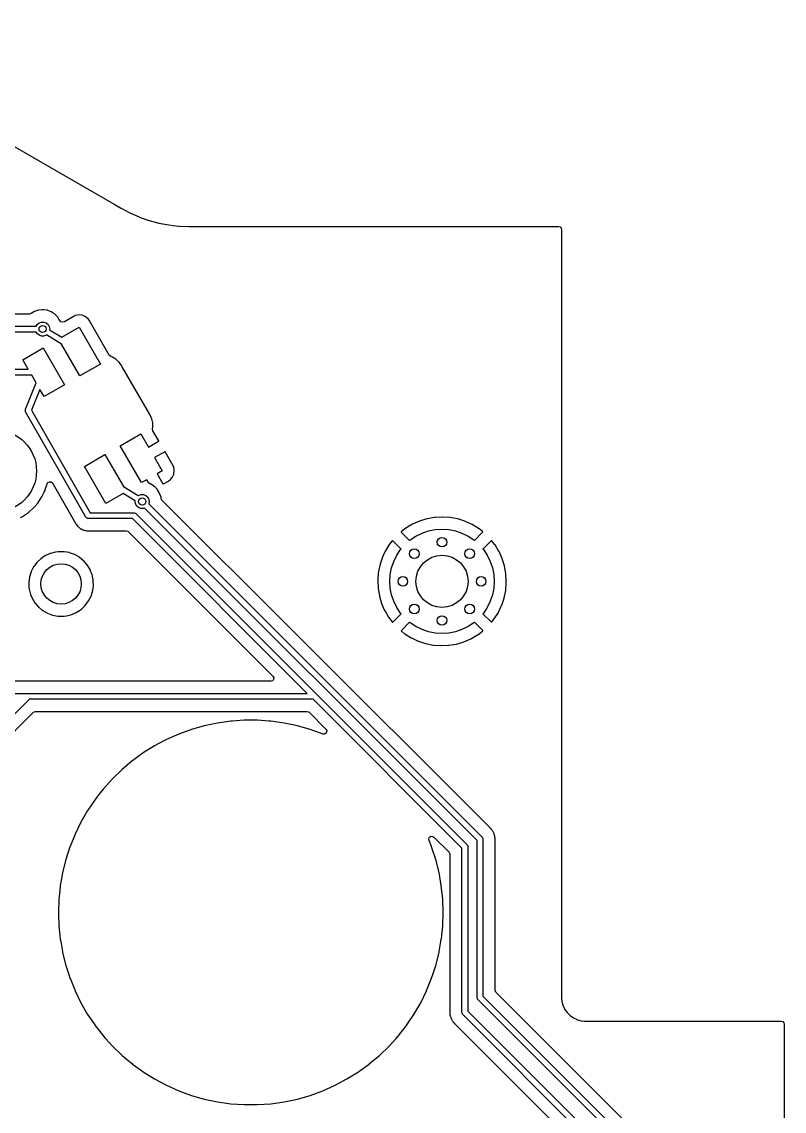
# Model space of a CAD drawing. Extents: x 144 to 253, y -181 to -52.
# Drawn here: x 221.34 to 253.49, y -98.14 to -52.19 of the extents above; entities that cross this region are included whole.
import ezdxf

# ---------------------------------------------------------------- set-up
doc = ezdxf.new("R2010")
doc.units = 0
doc.layers.add('BLACK', color=7, linetype='CONTINUOUS')

msp = doc.modelspace()

# ---------------------------------------------------------------- linework, layer by layer
at = {"layer": 'BLACK', "linetype": 'CONTINUOUS'}
for p, q in [((211.917, -52.1927), (225.241, -59.8856)), ((225.241, -59.8856), (225.477, -60.0218)), ((225.477, -60.0218), (225.494, -60.0338)), ((225.494, -60.0338), (225.51, -60.0465)), ((225.51, -60.0465), (225.521, -60.0529)), ((225.521, -60.0529), (225.525, -60.0547)), ((225.525, -60.0547), (225.526, -60.0549)), ((225.526, -60.0549), (225.537, -60.0602)), ((225.537, -60.0602), (225.746, -60.1705)), ((225.746, -60.1705), (225.903, -60.254)), ((225.903, -60.254), (225.906, -60.2549)), ((225.906, -60.2549), (225.906, -60.2549)), ((225.906, -60.2549), (226.298, -60.4259)), ((226.298, -60.4259), (226.298, -60.4259)), ((226.298, -60.4259), (226.3, -60.4269)), ((226.3, -60.4269), (226.302, -60.4276)), ((226.302, -60.4276), (226.302, -60.4276)), ((226.302, -60.4276), (226.706, -60.5689)), ((226.706, -60.5689), (226.706, -60.5689)), ((226.706, -60.5689), (226.708, -60.5697)), ((226.708, -60.5697), (226.71, -60.5703)), ((226.71, -60.5703), (226.71, -60.5703)), ((226.71, -60.5703), (227.123, -60.681)), ((227.123, -60.681), (227.123, -60.681)), ((227.123, -60.681), (227.126, -60.6816)), ((227.126, -60.6816), (227.55, -60.762)), ((227.55, -60.762), (227.729, -60.7821)), ((227.729, -60.7821), (227.978, -60.8101)), ((227.978, -60.8101), (227.978, -60.8101)), ((227.978, -60.8101), (227.98, -60.8104)), ((227.98, -60.8104), (228.38, -60.8254)), ((228.38, -60.8254), (228.39, -60.8264)), ((228.39, -60.8264), (228.39, -60.8264)), ((228.39, -60.8264), (228.395, -60.8268)), ((228.395, -60.8268), (228.4, -60.8276)), ((228.4, -60.8276), (228.406, -60.8277)), ((228.406, -60.8277), (228.407, -60.8277)), ((228.407, -60.8277), (228.407, -60.8277)), ((228.407, -60.8277), (228.412, -60.8278)), ((228.412, -60.8278), (228.44, -60.8238)), ((228.44, -60.8238), (228.458, -60.8225)), ((228.458, -60.8225), (243.976, -60.8225)), ((243.976, -60.8225), (244.044, -60.8425)), ((244.044, -60.8425), (244.091, -60.8962)), ((244.091, -60.8962), (244.102, -60.9485)), ((244.102, -60.9485), (244.102, -93.2813)), ((221.671, -64.5192), (220.536, -64.5192)), ((221.737, -64.5005), (221.671, -64.5192)), ((221.874, -64.4165), (221.737, -64.5005)), ((222.046, -64.3581), (221.874, -64.4165)), ((222.053, -64.3573), (222.046, -64.3581)), ((222.219, -64.3398), (222.053, -64.3573)), ((222.053, -64.3573), (222.053, -64.3573)), ((222.226, -64.3391), (222.219, -64.3398)), ((222.219, -64.3398), (222.219, -64.3398)), ((222.276, -64.3451), (222.226, -64.3391)), ((222.399, -64.3597), (222.276, -64.3451)), ((222.406, -64.3606), (222.399, -64.3597)), ((222.399, -64.3597), (222.399, -64.3597)), ((222.413, -64.3629), (222.406, -64.3606)), ((222.517, -64.4), (222.413, -64.3629)), ((222.413, -64.3629), (222.413, -64.3629)), ((222.577, -64.4214), (222.517, -64.4)), ((222.667, -64.4785), (222.577, -64.4214)), ((222.719, -64.5116), (222.667, -64.4785)), ((222.73, -64.5186), (222.719, -64.5116)), ((222.735, -64.5236), (222.73, -64.5186)), ((222.848, -64.6369), (222.735, -64.5236)), ((222.735, -64.5236), (222.735, -64.5236)), ((222.858, -64.6473), (222.848, -64.6369)), ((222.862, -64.6533), (222.858, -64.6473)), ((222.91, -64.7301), (222.862, -64.6533)), ((222.951, -64.7959), (222.91, -64.7301)), ((223.551, -64.6057), (223.138, -64.8438)), ((223.608, -64.5804), (223.551, -64.6057)), ((223.616, -64.5791), (223.608, -64.5804)), ((223.743, -64.558), (223.616, -64.5791)), ((223.616, -64.5791), (223.616, -64.5791)), ((223.752, -64.5565), (223.743, -64.558)), ((223.743, -64.558), (223.743, -64.558)), ((223.896, -64.5739), (223.752, -64.5565)), ((223.919, -64.5836), (223.896, -64.5739)), ((224.022, -64.6276), (223.919, -64.5836)), ((224.03, -64.6311), (224.022, -64.6276)), ((224.022, -64.6276), (224.022, -64.6276)), ((224.088, -64.679), (224.03, -64.6311)), ((224.137, -64.7187), (224.088, -64.679)), ((224.143, -64.7237), (224.137, -64.7187)), ((224.137, -64.7187), (224.137, -64.7187)), ((224.18, -64.7742), (224.143, -64.7237)), ((225.034, -66.2532), (224.18, -64.7742)), ((220.457, -65.0277), (221.951, -65.0277)), ((221.951, -65.0277), (221.991, -64.9599)), ((221.991, -64.9599), (222.07, -64.8929)), ((222.07, -64.8929), (222.168, -64.8573)), ((222.168, -64.8573), (222.272, -64.8573)), ((222.272, -64.8573), (222.37, -64.8929)), ((222.37, -64.8929), (222.45, -64.9599)), ((222.45, -64.9599), (222.502, -65.0501)), ((222.502, -65.0501), (222.52, -65.1527)), ((222.52, -65.1527), (222.515, -65.1851)), ((222.515, -65.1851), (223.026, -65.4956)), ((222.954, -64.8011), (222.951, -64.7959)), ((222.951, -64.7959), (222.951, -64.7959)), ((222.955, -64.8007), (222.954, -64.8011)), ((222.991, -64.8438), (222.955, -64.8007)), ((223.058, -64.867), (222.991, -64.8438)), ((223.026, -65.4956), (223.763, -65.0701)), ((223.127, -64.8503), (223.058, -64.867)), ((223.138, -64.8438), (223.127, -64.8503)), ((223.763, -65.0701), (224.663, -66.629)), ((221.951, -65.2777), (220.509, -65.2777)), ((221.991, -65.3455), (221.951, -65.2777)), ((222.07, -65.4125), (221.991, -65.3455)), ((222.168, -65.4481), (222.07, -65.4125)), ((222.272, -65.4481), (222.168, -65.4481)), ((222.37, -65.4125), (222.272, -65.4481)), ((222.386, -65.3994), (222.37, -65.4125)), ((223.022, -65.7852), (222.386, -65.3994)), ((221.382, -66.4451), (222.248, -65.9451)), ((222.248, -65.9451), (223.148, -67.504)), ((223.797, -67.129), (223.022, -65.7852)), ((221.615, -66.8495), (221.382, -66.4451)), ((224.663, -66.629), (223.797, -67.129)), ((225.042, -66.2654), (225.034, -66.2532)), ((225.098, -66.3081), (225.042, -66.2654)), ((225.163, -66.3325), (225.098, -66.3081)), ((225.168, -66.3357), (225.163, -66.3325)), ((225.306, -66.4216), (225.168, -66.3357)), ((225.168, -66.3357), (225.168, -66.3357)), ((225.315, -66.4269), (225.306, -66.4216)), ((225.319, -66.4312), (225.315, -66.4269)), ((225.32, -66.4312), (225.319, -66.4312)), ((225.441, -66.545), (225.32, -66.4312)), ((225.446, -66.5492), (225.441, -66.545)), ((225.441, -66.545), (225.441, -66.545)), ((225.449, -66.5542), (225.446, -66.5492)), ((225.537, -66.6771), (225.449, -66.5542)), ((219.41, -66.8495), (221.615, -66.8495)), ((225.541, -66.6816), (225.537, -66.6771)), ((225.55, -66.6942), (225.541, -66.6816)), ((225.557, -66.7051), (225.55, -66.6942)), ((225.558, -66.7096), (225.557, -66.7051)), ((225.558, -66.7097), (225.558, -66.7096)), ((225.564, -66.7239), (225.558, -66.7097)), ((225.573, -66.7428), (225.564, -66.7239)), ((226.723, -68.7359), (225.573, -66.7428)), ((221.76, -67.0995), (219.462, -67.0995)), ((221.499, -68.5331), (221.948, -67.4251)), ((221.948, -67.4251), (221.76, -67.0995)), ((223.148, -67.504), (222.282, -68.004)), ((222.106, -67.6997), (221.754, -68.5707)), ((222.282, -68.004), (222.106, -67.6997)), ((221.492, -68.6031), (221.495, -68.5708)), ((221.493, -68.6057), (221.492, -68.6031)), ((221.493, -68.6086), (221.493, -68.6057)), ((221.506, -68.642), (221.493, -68.6086)), ((221.495, -68.5708), (221.497, -68.5384)), ((221.497, -68.5384), (221.499, -68.536)), ((221.499, -68.536), (221.499, -68.5331)), ((224.046, -73.087), (221.506, -68.642)), ((221.754, -68.5707), (224.228, -72.9)), ((226.733, -68.7507), (226.723, -68.7359)), ((226.747, -68.7688), (226.733, -68.7507)), ((226.75, -68.7726), (226.747, -68.7688)), ((226.747, -68.7688), (226.747, -68.7688)), ((226.757, -68.7836), (226.75, -68.7726)), ((226.758, -68.7881), (226.757, -68.7836)), ((226.765, -68.8056), (226.758, -68.7881)), ((226.758, -68.7881), (226.758, -68.7881)), ((226.768, -68.8136), (226.765, -68.8056)), ((226.824, -68.936), (226.768, -68.8136)), ((226.864, -69.1101), (226.824, -68.936)), ((226.857, -69.3725), (226.859, -69.358)), ((226.874, -69.4415), (226.857, -69.3725)), ((226.859, -69.358), (226.869, -69.295)), ((226.866, -69.1757), (226.864, -69.1101)), ((226.869, -69.2465), (226.866, -69.1757)), ((226.87, -69.2889), (226.869, -69.2465)), ((226.869, -69.295), (226.87, -69.2889)), ((226.869, -69.295), (226.869, -69.295)), ((225.497, -70.0734), (226.363, -69.5734)), ((226.363, -69.5734), (226.686, -70.1329)), ((227.12, -69.8672), (226.874, -69.4415)), ((226.397, -71.6323), (225.497, -70.0734)), ((226.686, -70.1329), (227.111, -69.8879)), ((227.111, -69.8879), (227.122, -69.8765)), ((227.122, -69.8746), (227.12, -69.8672)), ((227.122, -69.8765), (227.122, -69.8746)), ((223.982, -70.9484), (224.848, -70.4484)), ((224.848, -70.4484), (225.626, -71.7959)), ((227.369, -70.3256), (226.94, -70.5728)), ((226.94, -70.5728), (227.263, -71.1323)), ((227.376, -70.3232), (227.369, -70.3256)), ((227.378, -70.3236), (227.376, -70.3232)), ((227.389, -70.3345), (227.378, -70.3236)), ((227.726, -70.917), (227.389, -70.3345)), ((224.882, -72.5073), (223.982, -70.9484)), ((227.263, -71.1323), (227.05, -71.2553)), ((227.729, -70.923), (227.726, -70.917)), ((227.749, -70.9699), (227.729, -70.923)), ((227.754, -70.9849), (227.749, -70.9699)), ((227.775, -71.1118), (227.754, -70.9849)), ((227.76, -71.2562), (227.775, -71.1296)), ((227.775, -71.1296), (227.775, -71.1118)), ((222.335, -71.9175), (222.412, -71.679)), ((222.412, -71.679), (222.413, -71.6795)), ((222.413, -71.6795), (222.446, -71.6241)), ((222.446, -71.6241), (222.509, -71.592)), ((222.509, -71.592), (222.58, -71.5992)), ((222.58, -71.5992), (222.635, -71.6435)), ((222.635, -71.6435), (222.642, -71.6534)), ((222.642, -71.6534), (222.663, -71.6905)), ((226.61, -71.5093), (226.397, -71.6323)), ((226.68, -71.6295), (226.61, -71.5093)), ((226.689, -71.6435), (226.68, -71.6295)), ((226.747, -71.6852), (226.689, -71.6435)), ((226.777, -71.696), (226.747, -71.6852)), ((227.05, -71.2553), (227.295, -71.6795)), ((227.295, -71.6795), (227.307, -71.6905)), ((227.316, -71.6885), (227.556, -71.5499)), ((227.556, -71.5499), (227.562, -71.5462)), ((227.562, -71.5462), (227.603, -71.5159)), ((227.603, -71.5159), (227.614, -71.5052)), ((227.614, -71.5052), (227.696, -71.4058)), ((227.696, -71.4058), (227.705, -71.3907)), ((227.705, -71.3907), (227.756, -71.2734)), ((227.756, -71.2734), (227.76, -71.2562)), ((222.205, -72.2062), (222.284, -72.0397)), ((222.284, -72.0397), (222.322, -71.9602)), ((222.322, -71.9602), (222.335, -71.9175)), ((222.663, -71.6905), (223.564, -73.2674)), ((225.616, -72.0831), (224.882, -72.5073)), ((226.126, -72.3942), (225.616, -72.0831)), ((225.626, -71.7959), (226.255, -72.1801)), ((226.27, -72.1675), (226.368, -72.1319)), ((226.368, -72.1319), (226.472, -72.1319)), ((226.472, -72.1319), (226.57, -72.1675)), ((226.783, -71.6998), (226.777, -71.696)), ((226.892, -71.769), (226.783, -71.6998)), ((226.783, -71.6998), (226.783, -71.6998)), ((226.93, -71.7932), (226.892, -71.769)), ((226.935, -71.7982), (226.93, -71.7932)), ((227.047, -71.9106), (226.935, -71.7982)), ((226.935, -71.7982), (226.935, -71.7982)), ((227.058, -71.9219), (227.047, -71.9106)), ((227.062, -71.9279), (227.058, -71.9219)), ((227.082, -71.9602), (227.062, -71.9279)), ((227.154, -72.0758), (227.082, -71.9602)), ((227.156, -72.0824), (227.154, -72.0758)), ((227.17, -72.1215), (227.156, -72.0824)), ((227.156, -72.0824), (227.156, -72.0824)), ((227.214, -72.2471), (227.17, -72.1215)), ((227.307, -71.6905), (227.309, -71.6908)), ((227.309, -71.6908), (227.316, -71.6885)), ((221.885, -72.649), (222.031, -72.4778)), ((222.031, -72.4778), (222.034, -72.4746)), ((222.031, -72.4778), (222.031, -72.4778)), ((222.034, -72.4746), (222.036, -72.4711)), ((222.036, -72.4711), (222.193, -72.2304)), ((222.036, -72.4711), (222.036, -72.4711)), ((222.193, -72.2304), (222.195, -72.2269)), ((222.193, -72.2304), (222.193, -72.2304)), ((222.195, -72.2269), (222.205, -72.2062)), ((226.12, -72.4273), (226.126, -72.3942)), ((226.138, -72.5299), (226.12, -72.4273)), ((226.191, -72.6201), (226.138, -72.5299)), ((226.255, -72.1801), (226.27, -72.1675)), ((226.57, -72.1675), (226.65, -72.2345)), ((226.65, -72.2345), (226.702, -72.3247)), ((226.702, -72.5299), (226.701, -72.5315)), ((226.701, -72.5315), (240.753, -86.5836)), ((226.702, -72.3247), (226.72, -72.4273)), ((226.72, -72.4273), (226.702, -72.5299)), ((227.216, -72.269), (227.214, -72.2471)), ((227.219, -72.2908), (227.216, -72.269)), ((227.221, -72.3035), (227.219, -72.2908)), ((227.255, -72.3658), (227.221, -72.3035)), ((232.77, -77.8814), (227.255, -72.3658)), ((221.283, -73.1089), (221.374, -73.0635)), ((221.374, -73.0635), (221.377, -73.0617)), ((221.374, -73.0635), (221.374, -73.0635)), ((221.377, -73.0617), (221.622, -72.8957)), ((221.622, -72.8957), (221.67, -72.8528)), ((221.67, -72.8528), (221.8, -72.736)), ((221.8, -72.736), (221.842, -72.6988)), ((221.842, -72.6988), (221.885, -72.649)), ((224.228, -72.9), (226.06, -72.9)), ((226.06, -72.9), (226.082, -72.9032)), ((226.082, -72.9032), (226.087, -72.9029)), ((226.087, -72.9029), (226.089, -72.9042)), ((226.089, -72.9042), (226.096, -72.9051)), ((226.096, -72.9051), (226.121, -72.9218)), ((226.121, -72.9218), (226.148, -72.9366)), ((226.148, -72.9366), (240.118, -86.9066)), ((226.27, -72.6871), (226.191, -72.6201)), ((226.368, -72.7227), (226.27, -72.6871)), ((226.472, -72.7227), (226.368, -72.7227)), ((226.521, -72.705), (226.472, -72.7227)), ((240.54, -86.7238), (226.521, -72.705)), ((223.564, -73.2674), (223.566, -73.2715)), ((223.566, -73.2715), (223.571, -73.2823)), ((223.571, -73.2823), (223.571, -73.2822)), ((223.571, -73.2822), (223.575, -73.2893)), ((223.575, -73.2893), (223.577, -73.2969)), ((223.577, -73.2969), (223.588, -73.3133)), ((223.588, -73.3133), (223.611, -73.3496)), ((223.611, -73.3496), (223.614, -73.3546)), ((223.614, -73.3546), (223.625, -73.3739)), ((223.625, -73.3739), (223.631, -73.3817)), ((223.631, -73.3817), (223.636, -73.3899)), ((223.636, -73.3899), (223.663, -73.432)), ((223.663, -73.432), (223.669, -73.4374)), ((223.669, -73.4374), (223.669, -73.4374)), ((223.669, -73.4374), (223.674, -73.442)), ((223.674, -73.442), (223.688, -73.4581)), ((223.688, -73.4581), (223.692, -73.4634)), ((223.692, -73.4634), (223.692, -73.4634)), ((223.692, -73.4634), (223.697, -73.4697)), ((223.697, -73.4697), (223.703, -73.4747)), ((223.703, -73.4747), (223.736, -73.5009)), ((223.736, -73.5009), (223.743, -73.5074)), ((223.743, -73.5074), (223.774, -73.5362)), ((224.055, -73.0955), (224.046, -73.087)), ((224.06, -73.1067), (224.055, -73.0955)), ((224.08, -73.1195), (224.06, -73.1067)), ((224.097, -73.1358), (224.08, -73.1195)), ((224.109, -73.1382), (224.097, -73.1358)), ((224.119, -73.1449), (224.109, -73.1382)), ((224.155, -73.15), (224.119, -73.1449)), ((226.008, -73.15), (224.155, -73.15)), ((233.378, -80.52), (226.008, -73.15)), ((237.815, -73.3862), (237.541, -73.5492)), ((237.822, -73.3827), (237.815, -73.3862)), ((238.113, -73.2537), (237.822, -73.3827)), ((238.12, -73.2511), (238.113, -73.2537)), ((238.426, -73.1581), (238.12, -73.2511)), ((238.433, -73.1563), (238.426, -73.1581)), ((238.747, -73.1007), (238.433, -73.1563)), ((238.754, -73.0998), (238.747, -73.1007)), ((239.073, -73.0823), (238.754, -73.0998)), ((239.08, -73.0823), (239.073, -73.0823)), ((239.399, -73.1032), (239.08, -73.0823)), ((239.406, -73.1041), (239.399, -73.1032)), ((239.72, -73.1631), (239.406, -73.1041)), ((239.727, -73.1649), (239.72, -73.1631)), ((240.031, -73.2611), (239.727, -73.1649)), ((240.038, -73.2638), (240.031, -73.2611)), ((240.329, -73.3958), (240.038, -73.2638)), ((240.335, -73.3994), (240.329, -73.3958)), ((240.608, -73.5653), (240.335, -73.3994)), ((223.774, -73.5362), (223.774, -73.5362)), ((223.774, -73.5362), (223.78, -73.5416)), ((223.78, -73.5416), (223.787, -73.5454)), ((223.787, -73.5454), (223.787, -73.5454)), ((223.787, -73.5454), (223.792, -73.5486)), ((223.792, -73.5486), (223.81, -73.5606)), ((223.81, -73.5606), (223.822, -73.5697)), ((223.822, -73.5697), (223.867, -73.5902)), ((223.867, -73.5902), (223.876, -73.5946)), ((223.876, -73.5946), (223.92, -73.6187)), ((223.92, -73.6187), (223.928, -73.6207)), ((223.928, -73.6207), (223.928, -73.6207)), ((223.928, -73.6207), (223.934, -73.6223)), ((223.934, -73.6223), (223.954, -73.6295)), ((223.954, -73.6295), (223.968, -73.6355)), ((223.968, -73.6355), (224.013, -73.6433)), ((224.013, -73.6433), (224.017, -73.644)), ((224.017, -73.644), (224.027, -73.6461)), ((224.027, -73.6461), (224.075, -73.6585)), ((224.075, -73.6585), (224.09, -73.6585)), ((224.09, -73.6585), (224.111, -73.6604)), ((224.111, -73.6604), (224.125, -73.6628)), ((224.125, -73.6628), (224.133, -73.6622)), ((224.133, -73.6622), (224.175, -73.6589)), ((224.133, -73.6622), (224.133, -73.6622)), ((224.175, -73.6589), (224.185, -73.6585)), ((224.185, -73.6585), (225.745, -73.6585)), ((225.745, -73.6585), (225.814, -73.6785)), ((225.814, -73.6785), (225.835, -73.6954)), ((225.835, -73.6954), (231.936, -79.7964)), ((237.349, -73.6968), (237.34, -73.7084)), ((237.34, -73.7084), (237.347, -73.7203)), ((237.347, -73.7203), (237.698, -74.0715)), ((237.535, -73.5535), (237.349, -73.6968)), ((237.541, -73.5492), (237.535, -73.5535)), ((237.723, -74.0496), (237.962, -73.8897)), ((237.962, -73.8897), (238.221, -73.7625)), ((238.221, -73.7625), (238.493, -73.67)), ((238.493, -73.67), (238.775, -73.6138)), ((238.775, -73.6138), (239.062, -73.595)), ((239.062, -73.595), (239.35, -73.6138)), ((239.35, -73.6138), (239.632, -73.67)), ((239.632, -73.67), (239.904, -73.7625)), ((239.904, -73.7625), (240.162, -73.8897)), ((240.162, -73.8897), (240.402, -74.0496)), ((240.427, -74.0715), (240.777, -73.7212)), ((240.614, -73.5696), (240.608, -73.5653)), ((240.776, -73.6977), (240.614, -73.5696)), ((240.784, -73.7084), (240.776, -73.6977)), ((240.777, -73.7212), (240.784, -73.7084)), ((236.841, -74.2383), (236.674, -74.5098)), ((236.845, -74.2321), (236.841, -74.2383)), ((236.965, -74.0813), (236.845, -74.2321)), ((236.976, -74.0736), (236.965, -74.0813)), ((236.989, -74.0807), (236.976, -74.0736)), ((237.339, -74.4307), (236.989, -74.0807)), ((237.317, -74.4557), (237.339, -74.4307)), ((237.698, -74.0715), (237.723, -74.0496)), ((240.402, -74.0496), (240.427, -74.0715)), ((241.137, -74.0797), (240.786, -74.4307)), ((240.786, -74.4307), (240.808, -74.4557)), ((241.149, -74.0732), (241.137, -74.0797)), ((241.16, -74.0816), (241.149, -74.0732)), ((241.296, -74.2554), (241.16, -74.0816)), ((241.3, -74.2616), (241.296, -74.2554)), ((241.465, -74.5348), (241.3, -74.2616)), ((222.145, -74.8399), (221.978, -74.9991)), ((222.263, -74.7605), (222.145, -74.8399)), ((222.332, -74.714), (222.263, -74.7605)), ((222.336, -74.711), (222.332, -74.714)), ((222.332, -74.714), (222.332, -74.714)), ((222.341, -74.7088), (222.336, -74.711)), ((222.542, -74.6185), (222.341, -74.7088)), ((222.547, -74.6163), (222.542, -74.6185)), ((222.542, -74.6185), (222.542, -74.6185)), ((222.552, -74.6149), (222.547, -74.6163)), ((222.765, -74.5597), (222.552, -74.6149)), ((222.552, -74.6149), (222.552, -74.6149)), ((222.77, -74.5583), (222.765, -74.5597)), ((222.765, -74.5597), (222.765, -74.5597)), ((222.775, -74.5579), (222.77, -74.5583)), ((222.875, -74.5494), (222.775, -74.5579)), ((222.775, -74.5579), (222.775, -74.5579)), ((222.942, -74.5437), (222.875, -74.5494)), ((223.104, -74.5437), (222.942, -74.5437)), ((223.106, -74.5438), (223.104, -74.5437)), ((223.111, -74.544), (223.106, -74.5438)), ((223.106, -74.5438), (223.106, -74.5438)), ((223.128, -74.5449), (223.111, -74.544)), ((223.132, -74.5456), (223.128, -74.5449)), ((223.35, -74.585), (223.132, -74.5456)), ((223.132, -74.5456), (223.132, -74.5456)), ((223.355, -74.5859), (223.35, -74.585)), ((223.35, -74.585), (223.35, -74.585)), ((223.36, -74.5877), (223.355, -74.5859)), ((223.36, -74.5878), (223.36, -74.5877)), ((223.567, -74.6628), (223.36, -74.5878)), ((223.572, -74.6646), (223.567, -74.6628)), ((223.567, -74.6628), (223.567, -74.6628)), ((223.773, -74.7788), (223.572, -74.6646)), ((223.777, -74.7822), (223.773, -74.7788)), ((223.865, -74.8546), (223.777, -74.7822)), ((223.777, -74.7822), (223.777, -74.7822)), ((223.951, -74.925), (223.865, -74.8546)), ((236.534, -74.8131), (236.436, -75.1167)), ((236.536, -74.8061), (236.534, -74.8131)), ((236.67, -74.5164), (236.536, -74.8061)), ((236.674, -74.5098), (236.67, -74.5164)), ((237.03, -74.9531), (237.157, -74.695)), ((237.157, -74.695), (237.317, -74.4557)), ((240.808, -74.4557), (240.968, -74.695)), ((240.968, -74.695), (241.095, -74.9531)), ((241.468, -74.5416), (241.465, -74.5348)), ((241.599, -74.8326), (241.468, -74.5416)), ((241.601, -74.8397), (241.599, -74.8326)), ((241.696, -75.1443), (241.601, -74.8397)), ((221.838, -75.189), (221.74, -75.3809)), ((221.84, -75.1842), (221.838, -75.189)), ((221.865, -75.1516), (221.84, -75.1842)), ((221.975, -75.0034), (221.865, -75.1516)), ((221.978, -74.9991), (221.975, -75.0034)), ((223.955, -74.9291), (223.951, -74.925)), ((224.015, -74.9991), (223.955, -74.9291)), ((223.955, -74.9291), (223.955, -74.9291)), ((224.102, -75.0993), (224.015, -74.9991)), ((224.222, -75.2965), (224.102, -75.0993)), ((224.259, -75.3899), (224.222, -75.2965)), ((236.434, -75.124), (236.373, -75.4372)), ((236.436, -75.1167), (236.434, -75.124)), ((236.881, -75.5078), (236.937, -75.2256)), ((236.937, -75.2256), (237.03, -74.9531)), ((241.095, -74.9531), (241.188, -75.2256)), ((241.188, -75.2256), (241.244, -75.5078)), ((241.698, -75.1516), (241.696, -75.1443)), ((241.755, -75.4654), (241.698, -75.1516)), ((221.641, -75.8078), (221.637, -75.8389)), ((221.663, -75.6449), (221.641, -75.8078)), ((221.668, -75.6102), (221.663, -75.6449)), ((221.669, -75.6051), (221.668, -75.6102)), ((221.707, -75.4829), (221.669, -75.6051)), ((221.669, -75.6051), (221.669, -75.6051)), ((221.736, -75.3899), (221.707, -75.4829)), ((221.74, -75.3809), (221.736, -75.3899)), ((224.305, -75.5058), (224.259, -75.3899)), ((224.307, -75.5111), (224.305, -75.5058)), ((224.354, -75.7369), (224.307, -75.5111)), ((224.356, -75.7972), (224.354, -75.7369)), ((224.362, -75.9587), (224.356, -75.7972)), ((236.372, -75.4447), (236.35, -75.7628)), ((236.35, -75.7628), (236.35, -75.7704)), ((236.35, -75.7704), (236.366, -76.0889)), ((236.373, -75.4372), (236.372, -75.4447)), ((236.862, -75.795), (236.881, -75.5078)), ((236.881, -76.0822), (236.862, -75.795)), ((241.244, -75.5078), (241.262, -75.795)), ((241.262, -75.795), (241.244, -76.0822)), ((241.756, -75.4729), (241.755, -75.4654)), ((241.775, -75.7928), (241.756, -75.4729)), ((241.775, -75.7972), (241.775, -75.7928)), ((241.775, -75.8496), (241.775, -75.7972)), ((221.637, -75.8389), (221.646, -76.0694)), ((221.646, -76.0694), (221.693, -76.2952)), ((224.264, -76.4164), (224.323, -76.2255)), ((224.323, -76.2255), (224.331, -76.2012)), ((224.331, -76.2012), (224.332, -76.1961)), ((224.331, -76.2012), (224.331, -76.2012)), ((224.332, -76.1961), (224.363, -75.9674)), ((224.363, -75.9674), (224.362, -75.9587)), ((236.366, -76.0889), (236.367, -76.0964)), ((236.367, -76.0964), (236.421, -76.4108)), ((236.937, -76.3644), (236.881, -76.0822)), ((241.244, -76.0822), (241.188, -76.3644)), ((241.684, -76.4934), (241.748, -76.181)), ((241.748, -76.181), (241.749, -76.1735)), ((241.749, -76.1735), (241.775, -75.8541)), ((241.775, -75.8541), (241.775, -75.8496)), ((221.693, -76.2952), (221.695, -76.3001)), ((221.695, -76.3001), (221.695, -76.3002)), ((221.695, -76.3002), (221.715, -76.3503)), ((221.715, -76.3503), (221.778, -76.5098)), ((221.778, -76.5098), (221.898, -76.707)), ((221.898, -76.707), (221.901, -76.711)), ((221.901, -76.711), (221.988, -76.8108)), ((224.022, -76.8072), (224.16, -76.6221)), ((224.16, -76.6221), (224.214, -76.5143)), ((224.214, -76.5143), (224.262, -76.4212)), ((224.262, -76.4212), (224.264, -76.4164)), ((224.262, -76.4212), (224.262, -76.4212)), ((236.421, -76.4108), (236.422, -76.4181)), ((236.422, -76.4181), (236.514, -76.7237)), ((236.514, -76.7237), (236.516, -76.7308)), ((236.516, -76.7308), (236.644, -77.0232)), ((237.03, -76.6369), (236.937, -76.3644)), ((237.157, -76.895), (237.03, -76.6369)), ((241.095, -76.6369), (240.968, -76.895)), ((241.188, -76.3644), (241.095, -76.6369)), ((241.581, -76.8033), (241.682, -76.5008)), ((241.682, -76.5008), (241.684, -76.4934)), ((221.988, -76.8108), (222.049, -76.8812)), ((222.049, -76.8812), (222.075, -76.9024)), ((222.075, -76.9024), (222.223, -77.0241)), ((222.223, -77.0241), (222.223, -77.0241)), ((222.223, -77.0241), (222.227, -77.0275)), ((222.227, -77.0275), (222.428, -77.1416)), ((222.428, -77.1416), (222.433, -77.1435)), ((222.433, -77.1435), (222.433, -77.1435)), ((222.433, -77.1435), (222.64, -77.2185)), ((223.235, -77.2466), (223.448, -77.1913)), ((223.448, -77.1913), (223.453, -77.19)), ((223.448, -77.1913), (223.448, -77.1913)), ((223.453, -77.19), (223.458, -77.1878)), ((223.458, -77.1878), (223.659, -77.0974)), ((223.458, -77.1878), (223.458, -77.1878)), ((223.659, -77.0974), (223.664, -77.0952)), ((223.664, -77.0952), (223.668, -77.0923)), ((223.668, -77.0923), (223.771, -77.0232)), ((223.668, -77.0923), (223.668, -77.0923)), ((223.771, -77.0232), (223.855, -76.9664)), ((223.855, -76.9664), (224.022, -76.8072)), ((236.644, -77.0232), (236.647, -77.0299)), ((236.647, -77.0299), (236.809, -77.3049)), ((236.988, -77.5107), (237.339, -77.1593)), ((237.317, -77.1343), (237.157, -76.895)), ((237.339, -77.1593), (237.317, -77.1343)), ((240.808, -77.1343), (240.786, -77.1593)), ((240.786, -77.1593), (241.136, -77.5091)), ((240.968, -76.895), (240.808, -77.1343)), ((241.268, -77.3749), (241.438, -77.1052)), ((241.438, -77.1052), (241.442, -77.0985)), ((241.442, -77.0985), (241.578, -76.8103)), ((241.578, -76.8103), (241.581, -76.8033)), ((222.64, -77.2185), (222.64, -77.2185)), ((222.64, -77.2185), (222.645, -77.2203)), ((222.645, -77.2203), (222.65, -77.2213)), ((222.65, -77.2213), (222.65, -77.2213)), ((222.65, -77.2213), (222.868, -77.2607)), ((222.868, -77.2607), (222.868, -77.2607)), ((222.868, -77.2607), (222.872, -77.2614)), ((222.872, -77.2614), (222.889, -77.2622)), ((222.889, -77.2622), (222.894, -77.2625)), ((222.894, -77.2625), (222.894, -77.2625)), ((222.894, -77.2625), (222.896, -77.2625)), ((222.896, -77.2625), (223.058, -77.2625)), ((223.058, -77.2625), (223.125, -77.2569)), ((223.125, -77.2569), (223.225, -77.2484)), ((223.225, -77.2484), (223.23, -77.248)), ((223.225, -77.2484), (223.225, -77.2484)), ((223.23, -77.248), (223.235, -77.2466)), ((223.235, -77.2466), (223.235, -77.2466)), ((236.809, -77.3049), (236.813, -77.3111)), ((236.813, -77.3111), (236.964, -77.5089)), ((236.964, -77.5089), (236.975, -77.5174)), ((236.975, -77.5174), (236.988, -77.5107)), ((237.698, -77.5185), (237.348, -77.8684)), ((237.723, -77.5404), (237.698, -77.5185)), ((237.962, -77.7003), (237.723, -77.5404)), ((240.402, -77.5404), (240.162, -77.7003)), ((240.427, -77.5185), (240.402, -77.5404)), ((240.779, -77.8703), (240.427, -77.5185)), ((241.136, -77.5091), (241.149, -77.5162)), ((241.149, -77.5162), (241.159, -77.5089)), ((241.159, -77.5089), (241.263, -77.3811)), ((241.263, -77.3811), (241.268, -77.3749)), ((241.088, -86.1987), (232.77, -77.8814)), ((237.348, -77.8684), (237.341, -77.8814)), ((237.341, -77.8814), (237.349, -77.8919)), ((237.349, -77.8919), (237.488, -78.004)), ((237.488, -78.004), (237.494, -78.0084)), ((237.494, -78.0084), (237.765, -78.1772)), ((238.221, -77.8275), (237.962, -77.7003)), ((238.493, -77.92), (238.221, -77.8275)), ((238.775, -77.9762), (238.493, -77.92)), ((239.062, -77.995), (238.775, -77.9762)), ((239.35, -77.9762), (239.062, -77.995)), ((239.632, -77.92), (239.35, -77.9762)), ((239.904, -77.8275), (239.632, -77.92)), ((240.162, -77.7003), (239.904, -77.8275)), ((240.285, -78.2168), (240.561, -78.0566)), ((240.561, -78.0566), (240.567, -78.0524)), ((240.567, -78.0524), (240.777, -77.8939)), ((240.777, -77.8939), (240.785, -77.8825)), ((240.785, -77.8825), (240.779, -77.8703)), ((237.765, -78.1772), (237.771, -78.1808)), ((237.771, -78.1808), (238.06, -78.3158)), ((238.06, -78.3158), (238.067, -78.3186)), ((238.067, -78.3186), (238.37, -78.418)), ((238.37, -78.418), (238.378, -78.4199)), ((238.378, -78.4199), (238.691, -78.4821)), ((238.691, -78.4821), (238.698, -78.4831)), ((238.698, -78.4831), (239.016, -78.5073)), ((239.016, -78.5073), (239.024, -78.5074)), ((239.024, -78.5074), (239.342, -78.4933)), ((239.342, -78.4933), (239.35, -78.4925)), ((239.35, -78.4925), (239.664, -78.4401)), ((239.664, -78.4401), (239.672, -78.4384)), ((239.672, -78.4384), (239.978, -78.3486)), ((239.978, -78.3486), (239.985, -78.3461)), ((239.985, -78.3461), (240.278, -78.2202)), ((240.278, -78.2202), (240.285, -78.2168)), ((231.964, -79.9295), (231.922, -79.9864)), ((231.936, -79.7964), (231.97, -79.8587)), ((231.97, -79.8587), (231.964, -79.9295)), ((221.603, -80.0115), (204.543, -80.0115)), ((221.607, -80.0114), (221.603, -80.0115)), ((221.667, -80.0095), (221.607, -80.0114)), ((221.675, -80.0093), (221.667, -80.0095)), ((221.683, -80.011), (221.675, -80.0093)), ((221.694, -80.0115), (221.683, -80.011)), ((231.846, -80.0115), (221.694, -80.0115)), ((231.855, -80.0112), (231.846, -80.0115)), ((231.922, -79.9864), (231.855, -80.0112)), ((204.215, -80.52), (233.378, -80.52)), ((221.667, -80.77), (214.24, -88.197)), ((233.628, -80.77), (221.667, -80.77)), ((239.905, -87.0468), (233.628, -80.77)), ((215.699, -87.4565), (221.84, -81.3154)), ((221.84, -81.3154), (221.903, -81.2814)), ((221.903, -81.2814), (221.93, -81.2785)), ((221.93, -81.2785), (233.365, -81.2785)), ((233.365, -81.2785), (233.434, -81.2985)), ((233.434, -81.2985), (233.455, -81.3154)), ((233.455, -81.3154), (234.168, -82.0292)), ((229.591, -81.7703), (229.037, -81.888)), ((230.152, -81.6915), (229.591, -81.7703)), ((230.235, -81.6857), (230.152, -81.6915)), ((230.715, -81.6522), (230.235, -81.6857)), ((230.717, -81.652), (230.715, -81.6522)), ((230.715, -81.6522), (230.715, -81.6522)), ((231.283, -81.652), (230.717, -81.652)), ((231.285, -81.6522), (231.283, -81.652)), ((231.765, -81.6857), (231.285, -81.6522)), ((231.285, -81.6522), (231.285, -81.6522)), ((231.848, -81.6915), (231.765, -81.6857)), ((232.409, -81.7703), (231.848, -81.6915)), ((232.963, -81.888), (232.409, -81.7703)), ((227.959, -82.2387), (227.446, -82.4672)), ((227.961, -82.2378), (227.959, -82.2387)), ((227.959, -82.2387), (227.959, -82.2387)), ((228.493, -82.0441), (227.961, -82.2378)), ((229.037, -81.888), (228.493, -82.0441)), ((233.507, -82.0441), (232.963, -81.888)), ((233.988, -82.2192), (233.507, -82.0441)), ((234.036, -82.2367), (233.988, -82.2192)), ((234.088, -82.244), (234.036, -82.2367)), ((234.155, -82.2192), (234.088, -82.244)), ((234.197, -82.1623), (234.155, -82.2192)), ((234.168, -82.0292), (234.202, -82.0915)), ((234.202, -82.0915), (234.197, -82.1623)), ((227.335, -82.5258), (226.944, -82.734)), ((227.442, -82.4692), (227.335, -82.5258)), ((227.444, -82.4681), (227.442, -82.4692)), ((227.442, -82.4692), (227.442, -82.4692)), ((227.446, -82.4672), (227.444, -82.4681)), ((227.446, -82.4672), (227.446, -82.4672)), ((226.462, -83.0354), (226.007, -83.3656)), ((226.463, -83.0341), (226.462, -83.0354)), ((226.462, -83.0354), (226.462, -83.0354)), ((226.944, -82.734), (226.463, -83.0341)), ((226.003, -83.3683), (225.573, -83.7295)), ((226.005, -83.3669), (226.003, -83.3683)), ((226.003, -83.3683), (226.003, -83.3683)), ((226.007, -83.3656), (226.005, -83.3669)), ((226.007, -83.3656), (226.007, -83.3656)), ((225.571, -83.7309), (225.164, -84.1243)), ((225.573, -83.7295), (225.571, -83.7309)), ((225.573, -83.7295), (225.573, -83.7295)), ((224.785, -84.5451), (224.638, -84.733)), ((224.787, -84.5435), (224.785, -84.5451)), ((225.026, -84.2779), (224.787, -84.5435)), ((224.787, -84.5435), (224.787, -84.5435)), ((225.164, -84.1243), (225.026, -84.2779)), ((224.435, -84.9932), (224.127, -85.45)), ((224.436, -84.9913), (224.435, -84.9932)), ((224.509, -84.8988), (224.436, -84.9913)), ((224.638, -84.733), (224.509, -84.8988)), ((224.12, -85.4608), (223.837, -85.9512)), ((224.127, -85.45), (224.12, -85.4608)), ((223.836, -85.9532), (223.589, -86.4582)), ((223.837, -85.9512), (223.836, -85.9532)), ((223.836, -85.9532), (223.836, -85.9532)), ((241.096, -86.2067), (241.088, -86.1987)), ((241.13, -86.2349), (241.096, -86.2067)), ((241.142, -86.2513), (241.13, -86.2349)), ((241.155, -86.2663), (241.142, -86.2513)), ((241.17, -86.2806), (241.155, -86.2663)), ((241.174, -86.2874), (241.17, -86.2806)), ((241.174, -86.2875), (241.174, -86.2874)), ((241.192, -86.3187), (241.174, -86.2875)), ((241.199, -86.3286), (241.192, -86.3187)), ((241.225, -86.3644), (241.199, -86.3286)), ((241.232, -86.3832), (241.225, -86.3644)), ((241.241, -86.401), (241.232, -86.3832)), ((223.588, -86.4622), (223.377, -86.9832)), ((223.589, -86.4582), (223.588, -86.4602)), ((223.588, -86.4602), (223.588, -86.4622)), ((223.588, -86.4622), (223.588, -86.4622)), ((223.589, -86.4582), (223.589, -86.4582)), ((238.509, -86.6487), (238.542, -86.5855)), ((238.516, -86.7194), (238.509, -86.6487)), ((238.623, -86.9832), (238.516, -86.7194)), ((238.542, -86.5855), (238.603, -86.5498)), ((238.603, -86.5498), (238.674, -86.553)), ((238.674, -86.553), (238.722, -86.5831)), ((238.722, -86.5831), (239.36, -87.2205)), ((240.54, -93.345), (240.54, -86.7238)), ((240.753, -86.5836), (240.767, -86.6014)), ((240.767, -86.6014), (240.77, -86.6045)), ((240.77, -86.6045), (240.771, -86.6072)), ((240.771, -86.6072), (240.775, -86.6123)), ((240.775, -86.6123), (240.781, -86.6424)), ((240.781, -86.6424), (240.79, -86.672)), ((240.79, -86.672), (240.79, -93.2932)), ((241.247, -86.4116), (241.241, -86.401)), ((241.251, -86.4184), (241.247, -86.4116)), ((241.247, -86.4116), (241.247, -86.4116)), ((241.253, -86.426), (241.251, -86.4184)), ((241.263, -86.4608), (241.253, -86.426)), ((241.253, -86.426), (241.253, -86.426)), ((241.267, -86.4721), (241.263, -86.4608)), ((241.275, -86.4916), (241.267, -86.4721)), ((241.283, -86.5132), (241.275, -86.4916)), ((241.284, -86.5211), (241.283, -86.5132)), ((241.286, -86.5333), (241.284, -86.5211)), ((241.284, -86.5211), (241.284, -86.5211)), ((241.29, -86.5526), (241.286, -86.5333)), ((241.296, -86.5721), (241.29, -86.5526)), ((241.297, -86.6149), (241.296, -86.5721)), ((241.297, -86.6163), (241.297, -86.6149)), ((241.298, -86.6281), (241.297, -86.6163)), ((241.298, -86.6321), (241.298, -86.6281)), ((241.298, -86.66), (241.298, -86.6321)), ((241.299, -86.664), (241.298, -86.66)), ((241.298, -86.7508), (241.299, -86.7396)), ((241.298, -93.0304), (241.298, -86.7508)), ((241.3, -86.719), (241.299, -86.664)), ((241.299, -86.7396), (241.301, -86.7321)), ((241.301, -86.7321), (241.3, -86.719)), ((223.376, -86.9873), (223.202, -87.5217)), ((223.377, -86.9832), (223.376, -86.9852)), ((223.376, -86.9852), (223.376, -86.9873)), ((238.624, -86.9852), (238.623, -86.9832)), ((238.624, -86.9873), (238.624, -86.9852)), ((238.798, -87.5217), (238.624, -86.9873)), ((239.36, -87.2205), (239.394, -87.2828)), ((239.394, -87.2828), (239.397, -87.3096)), ((239.905, -93.98), (239.905, -87.0468)), ((240.118, -86.9066), (240.132, -86.9244)), ((240.132, -86.9244), (240.135, -86.9275)), ((240.135, -86.9275), (240.136, -86.9302)), ((240.136, -86.9302), (240.14, -86.9354)), ((240.14, -86.9354), (240.146, -86.9655)), ((240.146, -86.9655), (240.155, -86.995)), ((240.155, -86.995), (240.155, -93.9282)), ((223.201, -87.5238), (223.064, -88.0732)), ((223.202, -87.5217), (223.201, -87.5238)), ((223.202, -87.5217), (223.202, -87.5217)), ((238.799, -87.5238), (238.798, -87.5217)), ((238.798, -87.5217), (238.798, -87.5217)), ((238.936, -88.0732), (238.799, -87.5238)), ((239.397, -87.3096), (239.397, -93.9012)), ((223.064, -88.0754), (223.032, -88.2591)), ((223.064, -88.0732), (223.064, -88.0754)), ((223.064, -88.0754), (223.064, -88.0754)), ((238.936, -88.0754), (238.936, -88.0732)), ((238.968, -88.2591), (238.936, -88.0754)), ((238.936, -88.0754), (238.936, -88.0754)), ((222.966, -88.6331), (222.943, -88.8538)), ((223.032, -88.2591), (222.966, -88.6309)), ((222.966, -88.6309), (222.966, -88.6331)), ((222.966, -88.6331), (222.966, -88.6331)), ((239.034, -88.6309), (238.968, -88.2591)), ((239.034, -88.6331), (239.034, -88.6309)), ((239.057, -88.8538), (239.034, -88.6331)), ((239.034, -88.6331), (239.034, -88.6331)), ((222.943, -88.8538), (222.907, -89.1941)), ((239.093, -89.1941), (239.057, -88.8538)), ((222.907, -89.1941), (222.887, -89.76)), ((239.113, -89.76), (239.093, -89.1941)), ((222.887, -89.76), (222.89, -89.8343)), ((222.89, -89.8343), (222.907, -90.3259)), ((239.093, -90.3259), (239.113, -89.76)), ((222.907, -90.3259), (222.934, -90.5879)), ((239.066, -90.5879), (239.093, -90.3259)), ((222.934, -90.5879), (222.964, -90.8694)), ((222.964, -90.8694), (222.966, -90.8891)), ((222.966, -90.8891), (222.983, -90.9862)), ((239.017, -90.9862), (239.034, -90.8891)), ((239.034, -90.8891), (239.036, -90.8694)), ((239.036, -90.8694), (239.066, -90.5879)), ((222.983, -90.9862), (223.057, -91.4046)), ((223.057, -91.4046), (223.064, -91.4468)), ((238.936, -91.4468), (238.943, -91.4046)), ((238.943, -91.4046), (239.017, -90.9862)), ((223.064, -91.4468), (223.201, -91.9962)), ((238.799, -91.9962), (238.936, -91.4468)), ((223.201, -91.9962), (223.202, -91.9983)), ((223.202, -91.9983), (223.202, -91.9983)), ((223.202, -91.9983), (223.312, -92.3353)), ((223.312, -92.3353), (223.376, -92.5348)), ((238.624, -92.5348), (238.688, -92.3353)), ((238.688, -92.3353), (238.798, -91.9983)), ((238.798, -91.9983), (238.799, -91.9962)), ((238.798, -91.9983), (238.798, -91.9983)), ((223.376, -92.5348), (223.377, -92.5368)), ((223.377, -92.5368), (223.377, -92.5368)), ((223.377, -92.5368), (223.519, -92.8886)), ((238.481, -92.8886), (238.623, -92.5368)), ((238.623, -92.5368), (238.624, -92.5348)), ((238.623, -92.5368), (238.623, -92.5368)), ((223.519, -92.8886), (223.588, -93.0598)), ((223.588, -93.0598), (223.589, -93.0618)), ((223.589, -93.0618), (223.589, -93.0618)), ((223.589, -93.0618), (223.836, -93.5668)), ((238.164, -93.5668), (238.411, -93.0618)), ((238.411, -93.0618), (238.412, -93.0598)), ((238.411, -93.0618), (238.411, -93.0618)), ((238.412, -93.0598), (238.481, -92.8886)), ((241.301, -93.0572), (241.298, -93.0304)), ((241.335, -93.1195), (241.301, -93.0572)), ((252.518, -104.302), (241.335, -93.1195)), ((244.102, -93.2813), (244.1, -93.3022)), ((223.836, -93.5668), (223.837, -93.5688)), ((223.837, -93.5688), (224.12, -94.0592)), ((237.88, -94.0592), (238.163, -93.5688)), ((238.163, -93.5688), (238.164, -93.5668)), ((240.549, -93.3745), (240.54, -93.345)), ((240.555, -93.4046), (240.549, -93.3745)), ((240.559, -93.4098), (240.555, -93.4046)), ((240.56, -93.4125), (240.559, -93.4098)), ((240.563, -93.4156), (240.56, -93.4125)), ((240.577, -93.4334), (240.563, -93.4156)), ((251.97, -104.827), (240.577, -93.4334)), ((240.79, -93.2932), (252.183, -104.687)), ((244.1, -93.3022), (244.097, -93.322)), ((244.097, -93.322), (244.097, -93.3345)), ((244.097, -93.3345), (244.097, -93.3393)), ((244.097, -93.3393), (244.097, -93.3393)), ((244.097, -93.3393), (244.1, -93.3558)), ((244.1, -93.3558), (244.101, -93.3626)), ((244.101, -93.3626), (244.102, -93.3804)), ((244.102, -93.3804), (244.114, -93.5102)), ((244.114, -93.5102), (244.115, -93.5156)), ((244.115, -93.5156), (244.115, -93.5156)), ((244.115, -93.5156), (244.152, -93.653)), ((244.152, -93.653), (244.159, -93.6806)), ((244.159, -93.6806), (244.161, -93.6856)), ((244.161, -93.6856), (244.161, -93.6856)), ((244.161, -93.6856), (244.222, -93.8144)), ((224.12, -94.0592), (224.121, -94.061)), ((224.121, -94.061), (224.121, -94.061)), ((224.121, -94.061), (224.389, -94.4588)), ((237.611, -94.4588), (237.879, -94.061)), ((237.879, -94.061), (237.88, -94.0592)), ((237.879, -94.061), (237.879, -94.061)), ((239.396, -93.9124), (239.394, -93.9199)), ((239.394, -93.9199), (239.395, -93.9278)), ((239.395, -93.9278), (239.395, -93.9278)), ((239.395, -93.9278), (239.396, -93.988)), ((239.397, -93.9012), (239.396, -93.9124)), ((239.396, -93.988), (239.397, -93.9919)), ((239.397, -93.9919), (239.397, -94.0199)), ((239.397, -94.0199), (239.397, -94.0238)), ((239.397, -94.0238), (239.397, -94.0238)), ((239.397, -94.0238), (239.397, -94.0239)), ((239.397, -94.0239), (239.398, -94.0357)), ((239.398, -94.0357), (239.399, -94.0799)), ((239.399, -94.0799), (239.405, -94.0993)), ((239.405, -94.0993), (239.409, -94.1187)), ((239.409, -94.1187), (239.41, -94.1261)), ((239.41, -94.1261), (239.412, -94.1388)), ((239.412, -94.1388), (239.414, -94.1462)), ((239.414, -94.1462), (239.414, -94.1462)), ((239.414, -94.1462), (239.428, -94.1799)), ((239.428, -94.1799), (239.432, -94.1911)), ((239.432, -94.1911), (239.444, -94.2336)), ((239.914, -94.0095), (239.905, -93.98)), ((239.92, -94.0396), (239.914, -94.0095)), ((239.924, -94.0448), (239.92, -94.0396)), ((239.925, -94.0475), (239.924, -94.0448)), ((239.928, -94.0506), (239.925, -94.0475)), ((239.942, -94.0684), (239.928, -94.0506)), ((251.335, -105.462), (239.942, -94.0684)), ((240.155, -93.9282), (251.548, -105.322)), ((244.222, -93.8144), (244.234, -93.8405)), ((244.234, -93.8405), (244.335, -93.9849)), ((244.335, -93.9849), (244.46, -94.1097)), ((244.46, -94.1097), (244.604, -94.2108)), ((224.389, -94.4588), (224.436, -94.5287)), ((224.436, -94.5287), (224.438, -94.5304)), ((224.438, -94.5304), (224.438, -94.5304)), ((224.438, -94.5304), (224.587, -94.7218)), ((237.413, -94.7218), (237.562, -94.5304)), ((237.562, -94.5304), (237.564, -94.5287)), ((237.562, -94.5304), (237.562, -94.5304)), ((237.564, -94.5287), (237.611, -94.4588)), ((239.444, -94.2336), (239.448, -94.2404)), ((239.448, -94.2404), (239.448, -94.2404)), ((239.448, -94.2404), (239.454, -94.251)), ((239.454, -94.251), (239.463, -94.2688)), ((239.463, -94.2688), (239.47, -94.2876)), ((239.47, -94.2876), (239.475, -94.294)), ((239.475, -94.294), (239.475, -94.294)), ((239.475, -94.294), (239.496, -94.3234)), ((239.496, -94.3234), (239.503, -94.3333)), ((239.503, -94.3333), (239.52, -94.3625)), ((239.52, -94.3625), (239.525, -94.3714)), ((239.525, -94.3714), (239.54, -94.3857)), ((239.54, -94.3857), (239.553, -94.4007)), ((239.553, -94.4007), (239.565, -94.4171)), ((239.565, -94.4171), (239.571, -94.4222)), ((239.571, -94.4222), (239.599, -94.4453)), ((239.599, -94.4453), (239.607, -94.4533)), ((239.607, -94.4533), (250.79, -105.635)), ((244.604, -94.2108), (244.609, -94.2131)), ((244.609, -94.2131), (244.609, -94.2131)), ((244.609, -94.2131), (244.728, -94.2688)), ((244.728, -94.2688), (244.764, -94.2854)), ((244.764, -94.2854), (244.769, -94.2868)), ((244.769, -94.2868), (244.769, -94.2868)), ((244.769, -94.2868), (244.929, -94.3296)), ((244.929, -94.3296), (244.929, -94.3296)), ((244.929, -94.3296), (244.934, -94.331)), ((244.934, -94.331), (244.94, -94.3315)), ((244.94, -94.3315), (244.94, -94.3315)), ((244.94, -94.3315), (245.064, -94.3423)), ((245.064, -94.3423), (245.074, -94.3436)), ((245.074, -94.3436), (245.093, -94.3468)), ((245.093, -94.3468), (245.093, -94.3468)), ((245.093, -94.3468), (245.097, -94.3476)), ((245.097, -94.3476), (245.104, -94.3477)), ((245.104, -94.3477), (245.105, -94.3477)), ((245.105, -94.3477), (245.105, -94.3477)), ((245.105, -94.3477), (245.11, -94.3478)), ((245.11, -94.3478), (245.138, -94.3438)), ((245.138, -94.3438), (245.155, -94.3425)), ((245.155, -94.3425), (253.366, -94.3425)), ((253.366, -94.3425), (253.434, -94.3625)), ((253.434, -94.3625), (253.481, -94.4162)), ((253.481, -94.4162), (253.492, -94.4685)), ((253.492, -94.4685), (253.492, -125.122)), ((224.587, -94.7218), (224.785, -94.9749)), ((224.785, -94.9749), (224.787, -94.9765)), ((224.787, -94.9765), (224.787, -94.9765)), ((224.787, -94.9765), (224.876, -95.0754)), ((224.876, -95.0754), (225.164, -95.3957)), ((236.836, -95.3957), (237.124, -95.0754)), ((237.124, -95.0754), (237.213, -94.9765)), ((237.213, -94.9765), (237.215, -94.9749)), ((237.213, -94.9765), (237.213, -94.9765)), ((237.215, -94.9749), (237.413, -94.7218)), ((225.164, -95.3957), (225.571, -95.7891)), ((236.429, -95.7891), (236.836, -95.3957)), ((225.571, -95.7891), (225.573, -95.7905)), ((225.573, -95.7905), (225.573, -95.7905)), ((225.573, -95.7905), (225.835, -96.0102)), ((225.835, -96.0102), (226.005, -96.1531)), ((235.995, -96.1531), (236.165, -96.0102)), ((236.165, -96.0102), (236.427, -95.7905)), ((236.427, -95.7905), (236.429, -95.7891)), ((236.427, -95.7905), (236.427, -95.7905)), ((226.005, -96.1531), (226.007, -96.1544)), ((226.007, -96.1544), (226.007, -96.1544)), ((226.007, -96.1544), (226.39, -96.4327)), ((226.39, -96.4327), (226.463, -96.4859)), ((226.463, -96.4859), (226.944, -96.786)), ((235.056, -96.786), (235.537, -96.4859)), ((235.537, -96.4859), (235.61, -96.4327)), ((235.61, -96.4327), (235.993, -96.1544)), ((235.993, -96.1544), (235.995, -96.1531)), ((235.993, -96.1544), (235.993, -96.1544)), ((226.944, -96.786), (227.444, -97.0519)), ((234.556, -97.0519), (235.056, -96.786)), ((227.444, -97.0519), (227.446, -97.0528)), ((227.446, -97.0528), (227.446, -97.0528)), ((227.446, -97.0528), (227.959, -97.2813)), ((227.959, -97.2813), (227.961, -97.2822)), ((227.961, -97.2822), (228.493, -97.4759)), ((233.507, -97.4759), (234.039, -97.2822)), ((234.039, -97.2822), (234.041, -97.2813)), ((234.041, -97.2813), (234.554, -97.0528)), ((234.554, -97.0528), (234.556, -97.0519)), ((234.554, -97.0528), (234.554, -97.0528)), ((228.493, -97.4759), (229.037, -97.632)), ((229.037, -97.632), (229.591, -97.7497)), ((229.591, -97.7497), (230.152, -97.8285)), ((230.152, -97.8285), (230.154, -97.8287)), ((230.154, -97.8287), (230.715, -97.8678)), ((230.715, -97.8678), (230.715, -97.8678)), ((230.715, -97.8678), (230.717, -97.868)), ((230.717, -97.868), (231.283, -97.868)), ((231.283, -97.868), (231.285, -97.8678)), ((231.285, -97.8678), (231.846, -97.8287)), ((231.285, -97.8678), (231.285, -97.8678)), ((231.846, -97.8287), (231.848, -97.8285)), ((231.848, -97.8285), (232.409, -97.7497)), ((232.409, -97.7497), (232.963, -97.632)), ((232.963, -97.632), (233.507, -97.4759))]:
    msp.add_line(p, q, dxfattribs=at)
at = {"layer": 'BLACK'}
for centre, radius in [((222.22, -65.1527), 0.15), ((220.25, -71.14), 1.7145), ((226.42, -72.4273), 0.15), ((239.062, -74.145), 0.2), ((237.896, -74.6283), 0.2), ((240.229, -74.6283), 0.2), ((239.062, -75.795), 1.1), ((223, -75.9031), 0.8509), ((237.412, -75.795), 0.2), ((240.712, -75.795), 0.2), ((237.896, -76.9617), 0.2), ((240.229, -76.9617), 0.2), ((239.062, -77.445), 0.2)]:
    msp.add_circle(centre, radius, dxfattribs=at)

doc.saveas('drawing.dxf')
